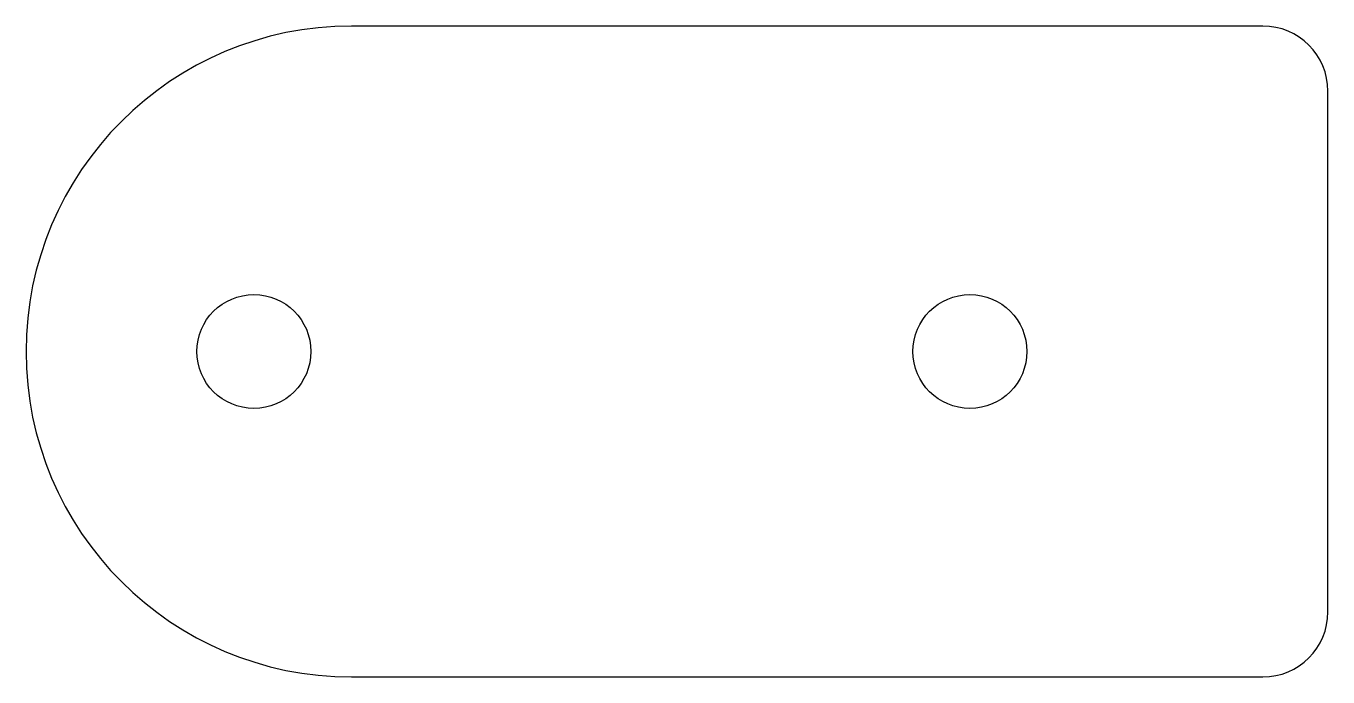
# Model space of a CAD drawing. Header units: inches. Extents: x 0 to 40, y 0 to 20.
import ezdxf

# ---------------------------------------------------------------- set-up
doc = ezdxf.new("R2010")
doc.units = ezdxf.units.IN
doc.header["$MEASUREMENT"] = 0

msp = doc.modelspace()

# ---------------------------------------------------------------- linework, layer by layer
for points in [[(38, 20), (10, 20)], [(40, 2), (40, 18)], [(10, 0), (38, 0)]]:
    msp.add_lwpolyline(points)
for centre in [(7, 10), (29, 10)]:
    msp.add_circle(centre, 1.75)
for centre, radius, start, end in [((10, 10), 10, 90, 270), ((38, 18), 2, 0, 90), ((38, 2), 2, 270, 0)]:
    msp.add_arc(centre, radius, start, end)

doc.saveas('drawing.dxf')
